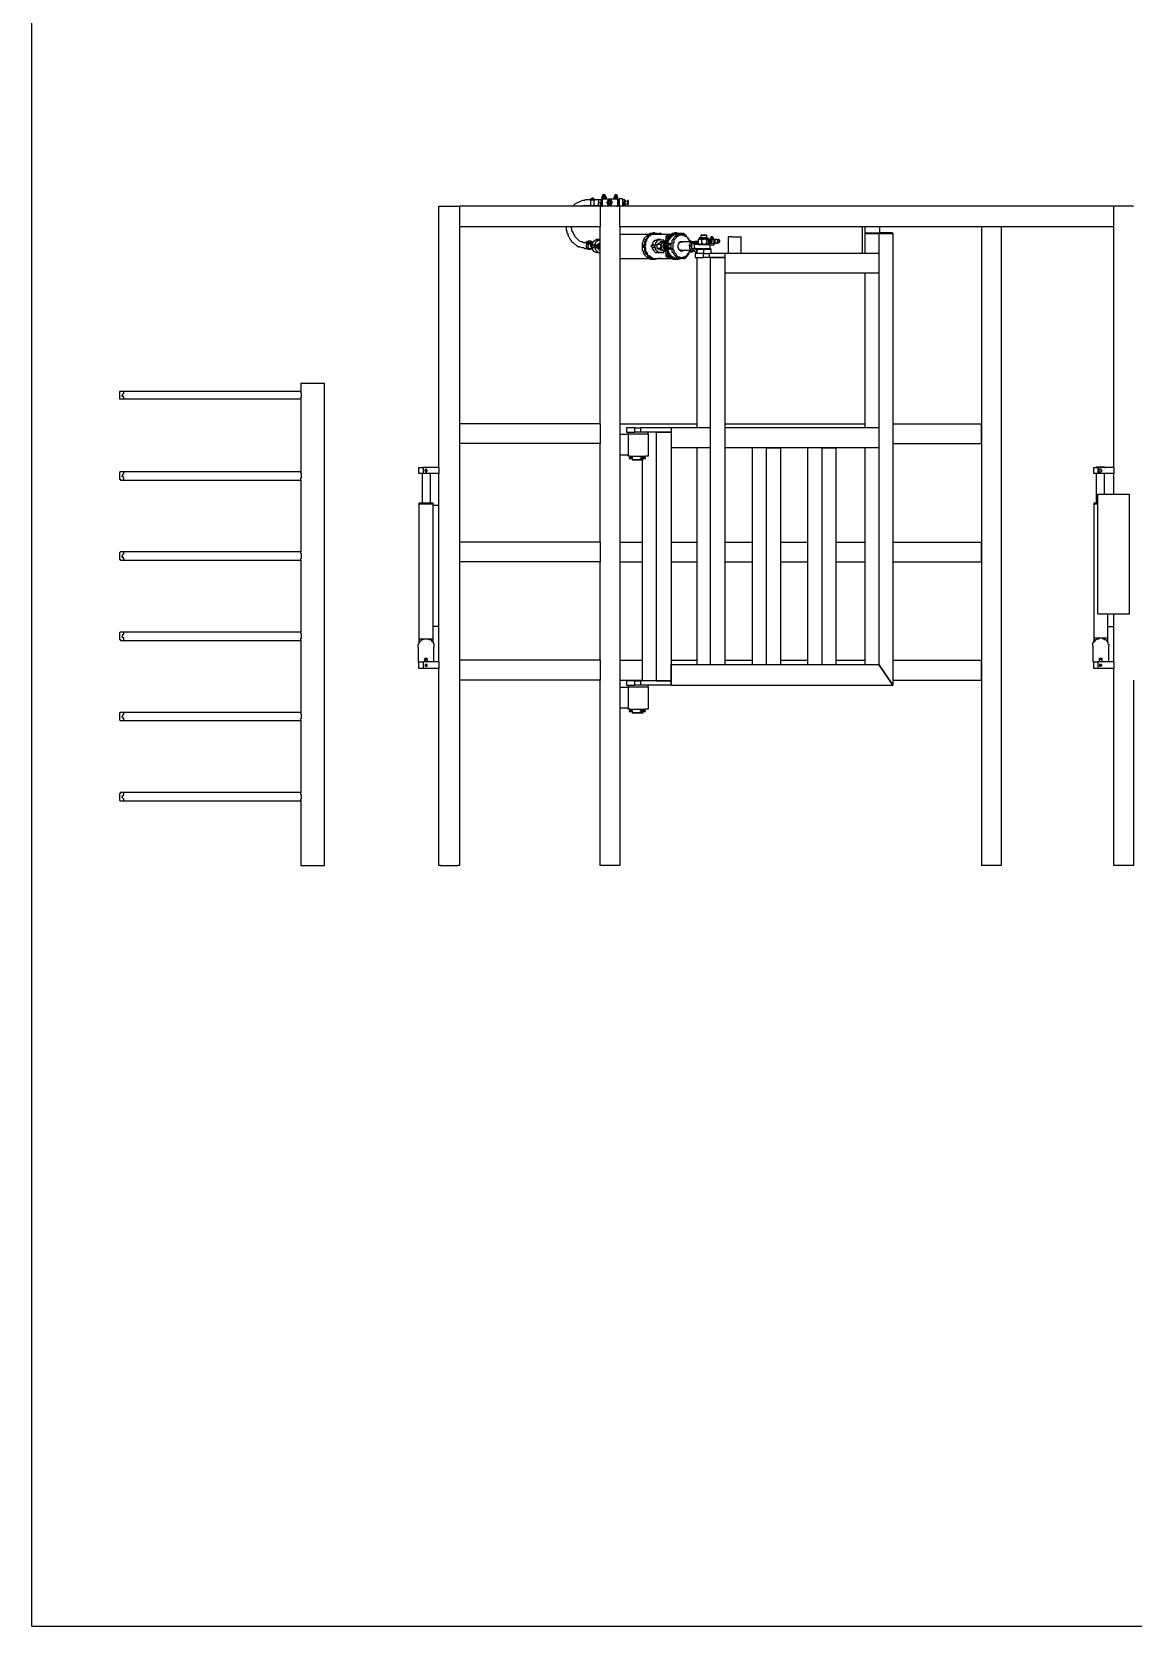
# Model space of a CAD drawing. Extents: x 41 to 1544, y 35 to 1189.
# Drawn here: x 40.6 to 360.1, y 35 to 497.7 of the extents above; entities that cross this region are included whole.
import ezdxf

# ---------------------------------------------------------------- set-up
doc = ezdxf.new("R2010")
doc.units = 0
doc.layers.add('2345-64C-02_Sort_layout', color=7, linetype='CONTINUOUS')

msp = doc.modelspace()

# ---------------------------------------------------------------- linework, layer by layer
at = {"layer": '2345-64C-02_Sort_layout', "color": 7}
for points in [[(40.56, 35.04), (40.56, 1188.72)], [(202.8, 449.04), (201.12, 449.04), (200.88, 448.8), (200.4, 448.8), (199.68, 448.56), (198.24, 447.84), (197.52, 447.12)], [(203.04, 449.28), (202.8, 449.28)], [(202.8, 449.28), (203.04, 449.28)], [(202.8, 449.04), (202.8, 449.28)], [(202.8, 447.36), (202.8, 449.04), (203.76, 449.04)], [(202.8, 449.04), (203.04, 449.04)], [(203.52, 449.28), (203.52, 449.52), (203.04, 449.52), (203.04, 449.04), (203.52, 449.04), (203.52, 449.28), (203.28, 449.52), (203.28, 449.04), (203.28, 449.28), (203.52, 449.28)], [(203.76, 449.28), (203.52, 449.28)], [(203.52, 449.28), (203.76, 449.28)], [(203.76, 449.04), (203.76, 449.28)], [(204.96, 449.04), (204.72, 449.04), (204.24, 449.04), (203.76, 449.04)], [(203.76, 447.36), (203.76, 449.04)], [(203.76, 449.04), (204, 449.04)], [(205.68, 449.04), (204.96, 449.04)], [(204.96, 449.04), (204.96, 448.08)], [(205.92, 449.04), (205.68, 449.04)], [(205.68, 449.04), (205.68, 448.08)], [(206.16, 450), (205.92, 450), (205.92, 449.76), (206.16, 449.76)], [(205.92, 449.52), (205.92, 449.76), (206.16, 449.76)], [(206.16, 449.76), (205.92, 449.76)], [(205.92, 449.52), (205.92, 449.28)], [(205.92, 449.52), (205.92, 449.28), (206.16, 449.28)], [(206.16, 449.28), (205.92, 449.28), (205.92, 449.04)], [(206.16, 449.28), (205.92, 449.28)], [(205.92, 449.28), (205.92, 449.04)], [(205.92, 449.04), (206.16, 449.04)], [(205.92, 447.36), (205.92, 449.04)], [(205.92, 449.04), (205.92, 448.08)], [(206.16, 450.48), (206.16, 450)], [(206.16, 450.48), (206.4, 450.48)], [(206.16, 450.48), (206.4, 450.48), (206.16, 450.48)], [(206.88, 450), (206.16, 450)], [(206.16, 449.52), (206.16, 449.76)], [(206.4, 449.76), (206.16, 449.76)], [(206.4, 449.76), (206.16, 449.76)], [(206.16, 449.28), (206.16, 449.52)], [(206.4, 449.28), (206.16, 449.52)], [(206.16, 449.28), (210.24, 449.28)], [(206.16, 449.28), (206.16, 449.04)], [(206.16, 449.28), (210.24, 449.28)], [(206.16, 447.36), (206.16, 449.04)], [(206.4, 450.48), (206.64, 450.48)], [(206.88, 450.48), (206.4, 450.48)], [(206.88, 449.76), (206.64, 449.76), (206.4, 449.76), (206.88, 449.76)], [(206.88, 449.52), (206.64, 449.28), (206.4, 449.28)], [(206.88, 450.48), (206.64, 450.48)], [(206.88, 450), (206.88, 450.48)], [(207.12, 449.76), (207.12, 450), (206.88, 450)], [(206.88, 449.52), (206.88, 449.76)], [(207.12, 449.76), (206.88, 449.76)], [(207.12, 449.76), (206.88, 449.76)], [(206.88, 449.28), (206.88, 449.52)], [(207.12, 449.52), (207.12, 449.28), (206.88, 449.28)], [(207.12, 449.76), (207.36, 449.76)], [(207.12, 449.52), (207.12, 449.76)], [(207.12, 449.28), (207.12, 449.52)], [(207.36, 448.08), (207.84, 449.04)], [(209.04, 448.32), (208.8, 448.56), (208.8, 448.8), (208.56, 448.8), (208.32, 449.04), (208.08, 449.04), (208.08, 448.8), (207.84, 448.8)], [(209.76, 450), (209.52, 450), (209.52, 449.76)], [(209.52, 449.76), (209.76, 449.76)], [(209.52, 449.76), (209.76, 449.76)], [(209.52, 449.52), (209.52, 449.76)], [(210.24, 449.76), (210, 449.76), (209.52, 449.76)], [(209.52, 449.52), (209.52, 449.28)], [(209.52, 449.28), (209.76, 449.52)], [(209.52, 449.52), (209.52, 449.28)], [(209.76, 450.48), (210, 450.48)], [(209.76, 450.48), (209.76, 450)], [(209.76, 450.48), (210, 450.48), (209.76, 450.48)], [(210.24, 450), (209.76, 450)], [(209.76, 449.52), (209.76, 449.76)], [(210, 449.76), (209.76, 449.76)], [(210, 449.28), (209.76, 449.28), (209.76, 449.52)], [(210, 450.48), (210.24, 450.48)], [(210.24, 450.48), (210, 450.48)], [(210, 449.76), (210.48, 449.76)], [(210.24, 449.52), (210.24, 449.28), (210, 449.28)], [(210.24, 450.48), (210.48, 450.48)], [(210.24, 450), (210.24, 450.48)], [(210.48, 449.76), (210.48, 450), (210.24, 450)], [(210.24, 449.52), (210.24, 449.76)], [(210.48, 449.76), (210.24, 449.76)], [(210.48, 449.28), (210.24, 449.52)], [(210.48, 449.04), (210.48, 449.28), (210.24, 449.28)], [(210.48, 449.04), (210.48, 449.28), (210.24, 449.28)], [(210.48, 449.28), (210.24, 449.28)], [(210.48, 449.76), (210.72, 449.76)], [(210.48, 449.52), (210.48, 449.76)], [(210.48, 449.28), (210.48, 449.52)], [(210.48, 449.52), (210.48, 449.28)], [(210.48, 449.28), (210.48, 449.04)], [(210.72, 449.04), (210.48, 449.04)], [(210.48, 449.04), (210.48, 447.36)], [(210.48, 449.04), (210.48, 447.36)], [(210.96, 449.04), (210.72, 449.04)], [(210.72, 447.36), (210.72, 449.04)], [(211.92, 449.28), (210.96, 449.28)], [(210.96, 449.28), (210.96, 447.12)], [(211.92, 449.28), (211.92, 447.12)], [(212.4, 449.04), (211.92, 449.04)], [(212.64, 449.04), (212.4, 449.04)], [(212.4, 449.04), (212.4, 448.08)], [(212.64, 449.04), (212.64, 447.36)], [(158.64, 371.28), (158.64, 447.12), (159.12, 447.12)], [(159.12, 447.12), (164.16, 447.12)], [(164.16, 447.12), (164.64, 447.12)], [(205.44, 447.12), (164.64, 447.12)], [(205.44, 447.12), (205.44, 441.12), (164.64, 441.12)], [(164.64, 447.12), (164.64, 441.12)], [(199.92, 447.12), (200.16, 447.12), (200.64, 447.36), (202.8, 447.36)], [(202.8, 447.36), (203.76, 447.36)], [(203.76, 447.36), (204.24, 447.36), (204.48, 447.36), (204.96, 447.36)], [(205.68, 448.08), (204.96, 448.08)], [(204.96, 447.36), (204.96, 448.08)], [(205.68, 447.36), (204.96, 447.36)], [(205.44, 447.12), (205.68, 447.12)], [(205.68, 447.36), (205.68, 448.08)], [(205.68, 447.36), (205.92, 447.36), (206.16, 447.36)], [(210.96, 447.12), (205.68, 447.12)], [(205.92, 448.08), (205.92, 447.36)], [(205.92, 447.36), (205.92, 447.12), (206.16, 447.12)], [(205.92, 447.36), (205.92, 447.12)], [(206.16, 447.36), (206.16, 447.12)], [(210.24, 447.12), (206.16, 447.12)], [(207.36, 448.08), (207.6, 447.84), (207.6, 447.6), (207.84, 447.36), (208.56, 447.36)], [(208.32, 447.6), (208.08, 447.6), (207.84, 447.84), (207.84, 448.08), (207.6, 448.08), (207.6, 448.32), (207.84, 448.32), (207.84, 448.56), (208.08, 448.8), (208.56, 448.8), (208.56, 448.56), (208.8, 448.32), (208.8, 447.84), (208.56, 447.84), (208.56, 447.6), (208.32, 447.6)], [(208.32, 447.84), (208.56, 447.84), (208.56, 448.32), (208.32, 448.56), (208.08, 448.56), (208.08, 448.32), (207.84, 448.32), (207.84, 448.08), (208.08, 448.08), (208.08, 447.84), (208.32, 447.84)], [(208.56, 447.36), (209.04, 448.32)], [(210.24, 447.12), (210.48, 447.12), (210.48, 447.36)], [(210.24, 447.12), (210.48, 447.12), (210.48, 447.36)], [(210.48, 447.36), (210.72, 447.36), (210.96, 447.36)], [(210.48, 447.36), (210.48, 447.12)], [(210.96, 447.12), (211.2, 447.12)], [(354.48, 447.12), (211.2, 447.12)], [(354.48, 441.12), (211.2, 441.12), (211.2, 447.12)], [(212.4, 448.08), (211.92, 448.08)], [(212.4, 447.36), (211.92, 447.36)], [(212.4, 447.36), (212.4, 448.08)], [(212.4, 447.36), (212.64, 447.36)], [(213.36, 448.56), (212.64, 448.56)], [(212.64, 447.84), (213.36, 447.84)], [(213.6, 448.8), (213.36, 448.8)], [(213.36, 448.8), (213.36, 447.6)], [(213.36, 447.6), (213.6, 447.6)], [(213.6, 448.8), (213.6, 447.6)], [(354.48, 447.12), (354.72, 447.12)], [(354.48, 441.12), (354.48, 447.12)], [(360, 447.12), (354.72, 447.12)], [(360, 447.12), (360.24, 447.12)], [(164.64, 441.12), (164.64, 384)], [(195.6, 441.12), (195.6, 440.16), (195.84, 439.92), (195.84, 439.44), (196.08, 439.2), (196.08, 438.72), (196.32, 438.48), (196.8, 437.52), (197.04, 437.28), (197.04, 437.04), (197.28, 436.8), (197.76, 436.56), (198.72, 435.6), (199.2, 435.36), (199.68, 435.36), (200.16, 435.12), (200.64, 435.12), (200.88, 434.88), (201.12, 434.88), (201.6, 434.88), (201.6, 434.88)], [(201.36, 436.56), (200.64, 436.56), (200.16, 436.8), (199.92, 436.8), (199.44, 437.04), (198.24, 438.24), (197.52, 439.68), (197.28, 439.92), (197.28, 440.64), (197.04, 440.88), (197.04, 441.12)], [(205.44, 384), (205.44, 441.12)], [(211.2, 441.12), (211.2, 380.88)], [(281.52, 441.12), (281.52, 433.44)], [(282.24, 441.12), (282.24, 433.44)], [(286.56, 441.12), (286.56, 439.44)], [(316.08, 441.12), (316.08, 255.84)], [(321.84, 441.12), (321.84, 255.84)], [(354.48, 371.28), (354.48, 441.12)], [(201.36, 436.56), (201.36, 436.8)], [(201.36, 436.8), (201.6, 436.8)], [(201.36, 436.56), (201.36, 436.32)], [(201.6, 436.32), (201.6, 436.08), (201.36, 435.84), (201.36, 435.12), (201.6, 434.88), (201.84, 434.88), (201.84, 434.64), (202.08, 434.64)], [(201.36, 436.32), (201.6, 436.32)], [(201.6, 436.8), (201.84, 436.8)], [(201.6, 436.8), (201.84, 436.56), (201.6, 436.32), (201.84, 436.32)], [(201.6, 436.32), (201.6, 436.8)], [(201.6, 436.8), (201.84, 436.8), (202.08, 436.56)], [(201.6, 436.32), (201.6, 436.8)], [(201.6, 436.8), (201.84, 436.8)], [(202.32, 436.32), (201.6, 436.32)], [(201.6, 436.32), (201.84, 436.32)], [(201.6, 436.32), (201.84, 436.32)], [(201.6, 436.32), (201.84, 436.32)], [(201.6, 436.32), (201.84, 436.32)], [(202.8, 437.04), (201.84, 437.04)], [(201.84, 436.8), (201.84, 437.04), (201.84, 436.8)], [(201.84, 436.8), (202.08, 436.8), (202.08, 436.56)], [(201.84, 436.56), (202.08, 436.56)], [(202.08, 436.56), (201.84, 436.32)], [(202.08, 436.56), (202.08, 436.32), (201.84, 436.32)], [(202.08, 436.56), (201.84, 436.32)], [(201.84, 436.32), (202.08, 436.32)], [(203.04, 436.08), (203.04, 436.32), (202.32, 436.32), (202.08, 436.08), (202.08, 435.84), (201.84, 435.84), (201.84, 435.36), (202.08, 435.12), (202.08, 434.88), (202.32, 434.88), (202.32, 434.64), (202.56, 434.64), (202.8, 434.88)], [(202.32, 436.32), (201.84, 435.84), (201.84, 435.12), (202.08, 434.88), (202.32, 434.88), (202.32, 434.64), (202.8, 434.64), (202.8, 434.88), (203.04, 434.88)], [(202.32, 436.56), (202.08, 436.56)], [(202.08, 436.56), (202.32, 436.56), (202.56, 436.56)], [(202.32, 436.32), (202.32, 436.56)], [(203.04, 436.56), (202.32, 436.56)], [(202.32, 436.32), (202.56, 436.32)], [(202.56, 436.32), (202.32, 436.32)], [(202.56, 436.56), (202.8, 436.56)], [(203.28, 436.32), (203.04, 436.32), (202.56, 436.32)], [(203.04, 436.8), (202.8, 437.04)], [(202.8, 437.04), (202.8, 436.8), (203.04, 436.8), (203.04, 436.56)], [(203.04, 435.12), (202.8, 435.36), (202.8, 436.08), (203.04, 436.08), (203.04, 436.32), (203.28, 436.32)], [(203.04, 436.08), (202.8, 435.6)], [(203.04, 435.6), (202.8, 435.6)], [(202.8, 435.6), (203.04, 435.12)], [(204.72, 437.52), (204.48, 437.52), (204.24, 437.28), (204, 437.28), (203.76, 437.04), (203.52, 437.04), (203.52, 436.8), (203.28, 436.56), (203.28, 436.08), (203.04, 435.84)], [(203.04, 436.8), (203.28, 436.8), (203.28, 436.56), (203.04, 436.56)], [(203.04, 436.32), (203.04, 436.56)], [(203.04, 436.32), (203.04, 436.56)], [(203.04, 436.08), (203.28, 436.32)], [(203.04, 436.08), (203.28, 436.08)], [(203.04, 435.84), (203.04, 436.08)], [(203.28, 436.08), (203.04, 436.08), (203.28, 436.08)], [(203.04, 435.84), (203.04, 435.12)], [(203.04, 435.84), (204, 435.84), (203.76, 435.84), (203.76, 435.36), (204, 435.36), (204, 435.12)], [(203.04, 434.88), (203.04, 435.36)], [(203.04, 435.12), (204, 435.12)], [(204.72, 433.68), (204.24, 433.68), (204, 433.92), (203.76, 433.92), (203.52, 434.16), (203.52, 434.4), (203.28, 434.4), (203.28, 434.88), (203.04, 435.12)], [(204, 435.6), (203.76, 435.6), (204, 435.84)], [(204.24, 435.12), (204, 435.12), (203.76, 435.36), (203.76, 435.6)], [(204, 435.36), (203.76, 435.36)], [(204, 435.84), (204, 436.32), (204.24, 436.56), (204.24, 436.8), (204.48, 437.04), (204.72, 437.04), (204.72, 437.28), (205.2, 437.28), (205.44, 437.52)], [(204.24, 435.84), (204, 435.6)], [(204.24, 435.84), (204, 435.84)], [(204, 435.6), (204, 435.36)], [(204, 435.36), (204.24, 435.12)], [(204, 435.12), (204, 434.64), (204.96, 433.68), (205.44, 433.68)], [(204.48, 435.6), (204.24, 435.84)], [(204.24, 435.12), (204.48, 435.36)], [(204.48, 435.36), (204.48, 435.6)], [(205.44, 437.52), (204.72, 437.52)], [(204.72, 436.08), (205.44, 436.56)], [(204.72, 434.88), (204.72, 436.08)], [(204.96, 436.08), (204.72, 436.08)], [(205.44, 436.32), (204.96, 436.08)], [(204.96, 436.08), (204.96, 434.88)], [(219.6, 438.96), (211.2, 438.96)], [(220.8, 439.44), (220.32, 439.2), (219.84, 439.2), (219.6, 438.96), (219.36, 438.96), (218.16, 437.76), (218.16, 437.52), (217.92, 437.28), (217.92, 436.8), (217.68, 436.56), (217.68, 434.4), (217.92, 434.16), (217.92, 433.92), (218.16, 433.44), (218.16, 433.2), (218.88, 432.48), (219.12, 432.24), (219.36, 432.24), (219.6, 432), (219.84, 432), (220.08, 431.76), (220.8, 431.76)], [(222.48, 438.96), (222.24, 438.96), (222, 439.2), (220.56, 439.2), (220.32, 438.96), (220.08, 438.96), (219.6, 438.48), (219.36, 438.48), (219.12, 438.24), (219.12, 437.76), (218.64, 437.28), (218.64, 437.04), (218.4, 436.56), (218.4, 434.64), (218.64, 434.16), (218.64, 433.92), (218.88, 433.68), (218.88, 433.44), (219.12, 432.96), (219.6, 432.48), (219.84, 432.48), (220.32, 432), (220.8, 432), (221.04, 431.76), (221.28, 431.76), (220.8, 431.76), (220.56, 432), (220.32, 432), (219.84, 432.24), (219.6, 432.24), (219.36, 432.48), (219.36, 432.72), (218.64, 433.44), (218.64, 433.92), (218.4, 434.16), (218.4, 434.88), (218.16, 435.12), (218.16, 435.84), (218.4, 436.32), (218.4, 436.8), (218.64, 437.28), (218.64, 437.52), (219.36, 438.24), (219.36, 438.48), (219.6, 438.72), (219.84, 438.96), (220.32, 438.96), (220.56, 439.2), (221.04, 439.2), (221.28, 439.44), (221.52, 439.2), (222.24, 439.2), (222.48, 438.96)], [(221.52, 438.96), (220.32, 438.96), (219.84, 438.48), (219.6, 438.48), (219.36, 438.24), (219.36, 438), (219.12, 437.76), (218.88, 437.28), (218.88, 437.04), (218.64, 436.8), (218.64, 435.84), (218.4, 435.36), (218.64, 435.12), (218.64, 434.16), (218.88, 433.92), (219.12, 433.44), (219.12, 433.2), (219.6, 432.72), (219.84, 432.72), (220.32, 432.24), (220.56, 432.24), (220.8, 432), (221.28, 432)], [(221.52, 435.12), (220.56, 435.12), (220.56, 435.36), (220.32, 435.36), (220.32, 435.84), (220.56, 435.84)], [(220.32, 435.6), (220.56, 435.84), (220.8, 435.84)], [(220.32, 435.6), (220.56, 435.6)], [(220.32, 435.36), (220.32, 435.6)], [(220.32, 435.36), (220.56, 435.36)], [(220.56, 435.12), (220.32, 435.36)], [(220.56, 435.84), (220.56, 436.08), (220.8, 436.32), (220.8, 436.8), (221.04, 437.04), (221.28, 437.04), (221.28, 437.28), (221.76, 437.28), (222, 437.52)], [(221.52, 435.84), (220.56, 435.84)], [(220.56, 435.12), (220.56, 434.88), (220.8, 434.64), (220.8, 434.4), (221.52, 433.68), (222, 433.68)], [(220.56, 435.12), (220.8, 435.12)], [(221.28, 439.44), (220.8, 439.44)], [(225.84, 438.96), (221.04, 438.96)], [(223.44, 433.68), (222.48, 433.68), (222.24, 433.92), (222, 433.92), (222, 434.16), (221.76, 434.4), (221.52, 434.4), (221.52, 435.12), (221.28, 435.36), (221.28, 435.84), (221.52, 435.84)], [(223.44, 437.28), (223.2, 437.28), (222.96, 437.52), (222.72, 437.52), (222.72, 437.28), (222.24, 437.28), (221.52, 436.56), (221.52, 435.84)], [(222.96, 437.52), (222, 437.52)], [(222.96, 436.08), (222, 436.08), (222.96, 436.8)], [(222, 434.88), (222, 436.08)], [(223.2, 439.2), (222.48, 439.2)], [(223.68, 436.8), (222.96, 436.08)], [(223.68, 436.8), (222.96, 436.8)], [(223.92, 436.8), (223.68, 436.56), (223.44, 436.56), (223.44, 436.32), (223.2, 436.32), (223.2, 435.84), (222.96, 435.6), (223.2, 435.36), (223.2, 434.88), (223.68, 434.4), (223.92, 434.4)], [(222.96, 436.08), (222.96, 434.88)], [(223.2, 439.2), (223.2, 438.96)], [(223.2, 438.96), (223.2, 439.2)], [(223.68, 437.28), (223.2, 437.28)], [(223.92, 437.04), (223.92, 437.28), (223.44, 437.28)], [(223.68, 436.56), (223.68, 436.8)], [(225.36, 436.08), (225.36, 436.32), (225.12, 436.56), (224.88, 436.56), (224.64, 436.8), (224.4, 436.56), (224.16, 436.56), (223.92, 436.32), (223.92, 436.08), (223.68, 435.84), (223.68, 435.12), (224.4, 434.4), (224.64, 434.4)], [(224.16, 436.8), (223.92, 436.8), (223.92, 437.04)], [(224.64, 436.8), (223.92, 436.8)], [(224.16, 436.32), (223.92, 435.6)], [(224.16, 434.64), (223.92, 435.6)], [(224.16, 435.6), (223.92, 435.6)], [(224.64, 438), (224.64, 437.76), (224.4, 437.52), (224.4, 437.28), (224.16, 436.8)], [(224.88, 436.32), (224.64, 436.32), (224.4, 436.08), (224.4, 435.84), (224.16, 435.84), (224.16, 435.36), (224.4, 435.12), (224.4, 434.88), (224.64, 434.88), (224.88, 434.64)], [(224.4, 436.32), (224.16, 436.32)], [(224.4, 436.32), (224.16, 435.6)], [(224.4, 434.64), (224.16, 435.6)], [(225.6, 436.08), (225.36, 436.08), (225.36, 436.32), (224.88, 436.32), (224.4, 435.84), (224.4, 435.12), (224.64, 435.12), (224.64, 434.88), (224.88, 434.88), (225.12, 434.64)], [(225.36, 436.32), (224.4, 436.32)], [(224.88, 438.24), (224.64, 438.24), (224.64, 438.48), (224.88, 438.72), (225.12, 438.72)], [(224.64, 438.24), (224.88, 438.24)], [(225.36, 438), (224.88, 437.76), (224.64, 438), (224.64, 438.24), (224.88, 438.24)], [(224.64, 438), (224.64, 438.24)], [(225.12, 435.12), (224.88, 435.12), (224.88, 435.36), (224.64, 435.6), (224.88, 435.6), (224.88, 435.84), (225.12, 435.84)], [(224.88, 436.8), (224.88, 437.28), (225.36, 437.76), (225.36, 438), (226.32, 438.96), (226.56, 438.96), (226.8, 439.2), (227.52, 439.2), (227.76, 439.44)], [(227.76, 439.2), (226.8, 439.2), (226.56, 438.96), (226.32, 438.96), (225.6, 438.24), (225.6, 438), (225.12, 437.52), (225.12, 437.04), (224.88, 436.8), (224.88, 436.56)], [(224.88, 438.24), (225.12, 438.24), (225.12, 438.48), (225.36, 438.48)], [(224.88, 438.24), (225.12, 438.24)], [(225.12, 436.32), (224.88, 436.32)], [(225.12, 436.56), (225.12, 437.04), (225.36, 437.28), (225.6, 437.76), (225.6, 438), (226.08, 438.48), (226.32, 438.48), (226.56, 438.72), (226.8, 438.72), (227.04, 438.96), (227.76, 438.96)], [(225.12, 438.72), (225.12, 438.96), (225.36, 438.96), (225.36, 438.72), (225.36, 438.48)], [(227.76, 438.96), (227.04, 438.96), (226.56, 438.72), (226.32, 438.72), (226.08, 438.48), (226.08, 438.24), (225.36, 437.52), (225.36, 437.28), (225.12, 437.04), (225.12, 436.56)], [(227.76, 438.96), (227.04, 438.96), (226.56, 438.72), (226.32, 438.72), (226.08, 438.48), (226.08, 438.24), (225.36, 437.52), (225.36, 437.28), (225.12, 437.04), (225.12, 436.56)], [(225.36, 438.48), (225.12, 438.24)], [(225.36, 438), (225.12, 438.24)], [(225.6, 435.12), (225.84, 435.12), (226.08, 435.36), (226.08, 435.84), (225.84, 435.84), (225.84, 436.08), (225.36, 436.08), (225.36, 435.84), (225.12, 435.6), (225.12, 435.36), (225.36, 435.36), (225.36, 435.12), (225.6, 435.12)], [(225.36, 436.08), (225.12, 435.84), (225.12, 435.12), (225.36, 435.12)], [(225.12, 435.84), (225.36, 435.84)], [(225.12, 435.12), (225.36, 435.12)], [(225.12, 434.64), (225.12, 434.88), (225.36, 434.88), (225.6, 435.12)], [(227.04, 439.44), (226.8, 439.2), (226.32, 439.2), (226.08, 438.96), (225.84, 438.96), (225.6, 438.72), (225.36, 438.72)], [(225.36, 438.96), (225.6, 438.96)], [(225.36, 438.96), (225.36, 438.72)], [(225.6, 438.72), (225.36, 438.96)], [(225.6, 438.72), (225.36, 438.72), (225.36, 438.48)], [(225.36, 438.72), (225.6, 438.72)], [(225.36, 438), (225.6, 438.48)], [(226.08, 435.6), (226.08, 436.08), (225.84, 436.32), (225.36, 436.32)], [(225.6, 436.32), (225.36, 436.32)], [(225.36, 436.32), (225.6, 436.32)], [(225.6, 436.08), (225.36, 436.08)], [(225.36, 436.08), (225.6, 436.08), (225.84, 436.08)], [(225.36, 434.88), (225.6, 434.64), (225.84, 434.64), (226.08, 434.88), (226.08, 435.6)], [(225.36, 435.12), (225.6, 435.12)], [(225.36, 434.88), (225.6, 434.88), (225.84, 435.12)], [(225.6, 438.48), (225.6, 438.72)], [(225.6, 438.48), (225.6, 438.72)], [(226.08, 435.6), (226.08, 436.32), (226.32, 436.56), (226.32, 437.28), (226.8, 437.76), (226.8, 438), (227.28, 438.48), (227.52, 438.48), (228, 438.96), (229.68, 438.96), (229.92, 438.72), (230.16, 438.72), (231.12, 437.76), (231.12, 437.52), (231.36, 437.28), (231.6, 437.04), (231.6, 436.8)], [(231.6, 434.4), (231.6, 434.16), (231.36, 433.68), (231.12, 433.44), (231.12, 433.2), (230.4, 432.48), (230.16, 432.48), (229.92, 432.24), (229.68, 432.24), (229.44, 432), (228.48, 432), (228.24, 432.24), (227.76, 432.24), (226.8, 433.2), (226.8, 433.44), (226.32, 433.92), (226.32, 434.64), (226.08, 434.88), (226.08, 435.12), (226.08, 435.6)], [(229.2, 438.72), (228.48, 438.72), (228.24, 438.48), (228, 438.48), (227.76, 438.24), (227.52, 438.24), (227.52, 438), (226.8, 437.28), (226.8, 436.56), (226.56, 436.32), (226.56, 434.64), (226.8, 434.4), (226.8, 433.92), (227.52, 433.2), (227.52, 432.96), (228, 432.48), (228.24, 432.48), (228.48, 432.48), (228.96, 432.24), (229.44, 432.24), (229.68, 432.48), (230.16, 432.48), (230.88, 433.2), (230.88, 433.44), (231.36, 433.92), (231.36, 434.16), (231.6, 434.4)], [(227.76, 439.44), (227.04, 439.44)], [(227.76, 438.96), (227.52, 438.96)], [(227.76, 439.44), (228, 439.2), (228.48, 439.2), (228.72, 438.96), (228.96, 438.96)], [(228.72, 438.96), (228.48, 439.2), (228.24, 439.2), (228, 439.2), (227.76, 439.2)], [(228.96, 438.96), (227.76, 438.96)], [(228, 438.96), (227.76, 438.96)], [(229.2, 436.8), (228.72, 436.8), (228.48, 436.56), (228.24, 436.56), (228.24, 436.08), (228, 435.84), (228, 435.12), (228.24, 434.88), (228.24, 434.64), (228.48, 434.4), (228.72, 434.4), (228.72, 434.16), (229.44, 434.16), (229.68, 434.4)], [(228.48, 436.56), (228.72, 436.8)], [(229.68, 439.2), (228.72, 439.2)], [(231.84, 436.8), (228.72, 436.8)], [(228.72, 436.8), (228.96, 436.8)], [(228.96, 436.8), (229.2, 436.8), (229.44, 436.8)], [(231.6, 436.8), (231.36, 437.04), (231.36, 437.28), (230.88, 437.76), (230.88, 438), (230.64, 438.24), (230.4, 438.24), (230.16, 438.48), (229.92, 438.48), (229.68, 438.72), (229.2, 438.72)], [(229.68, 436.8), (229.44, 436.8), (229.2, 436.8)], [(229.68, 439.2), (229.44, 438.96)], [(229.68, 439.2), (229.92, 439.2)], [(229.68, 438.96), (229.68, 439.2)], [(229.92, 438.96), (229.68, 439.2)], [(229.68, 439.2), (229.92, 438.96)], [(229.92, 438.96), (229.68, 439.2)], [(229.92, 438.72), (230.16, 438.96)], [(230.16, 438.96), (229.92, 438.96)], [(230.4, 438.72), (230.16, 438.72), (230.16, 438.96), (229.92, 438.96)], [(230.4, 438.72), (230.16, 438.72), (230.16, 438.96)], [(230.4, 438.48), (230.4, 438.72)], [(230.4, 438.48), (230.4, 438.72)], [(230.4, 438.48), (230.64, 438.48)], [(231.36, 435.6), (231.36, 435.84), (231.36, 436.08), (231.6, 436.08), (231.6, 436.56), (231.84, 436.8), (232.32, 436.8)], [(231.36, 435.6), (231.36, 435.36), (231.36, 434.88), (231.6, 434.88)], [(231.36, 435.6), (231.6, 435.6), (231.84, 435.36), (232.08, 435.12)], [(231.6, 437.04), (232.08, 437.04), (232.08, 436.8)], [(231.6, 435.6), (231.84, 435.84), (232.08, 436.08)], [(231.84, 436.8), (232.08, 436.8)], [(232.08, 437.04), (232.56, 436.8)], [(232.08, 436.32), (232.32, 436.56), (232.32, 436.8)], [(232.56, 436.56), (232.32, 436.56), (232.08, 436.32)], [(232.08, 436.32), (232.8, 436.32)], [(232.08, 434.88), (232.08, 435.12), (232.08, 435.36), (232.08, 435.6), (232.08, 435.84), (232.08, 436.08), (232.08, 436.32)], [(232.08, 435.36), (232.08, 435.6)], [(232.32, 436.56), (232.56, 436.56), (232.56, 436.8)], [(232.8, 436.8), (232.56, 436.8), (232.32, 436.8)], [(233.04, 437.04), (232.8, 436.8), (232.56, 436.8), (232.56, 436.56)], [(233.52, 436.56), (233.04, 436.56), (232.8, 436.32)], [(232.8, 436.08), (232.8, 436.32)], [(232.8, 434.88), (232.8, 436.08)], [(234.96, 436.08), (232.8, 436.08)], [(233.04, 437.04), (233.76, 437.04), (233.76, 436.8), (233.52, 436.8), (233.52, 436.56)], [(233.04, 436.08), (233.04, 436.32), (233.28, 436.56), (233.52, 436.56)], [(233.52, 436.56), (233.52, 436.8), (234, 436.8)], [(233.76, 436.32), (233.52, 436.32), (233.52, 436.08)], [(234, 436.32), (233.52, 436.32), (233.52, 436.08)], [(233.76, 437.04), (234, 437.04)], [(234, 436.32), (233.76, 436.32)], [(234.72, 438), (234.24, 438), (234.24, 437.76), (234, 437.52)], [(234, 436.32), (234, 437.52), (234.24, 437.52), (234.48, 437.76)], [(234, 437.52), (234.24, 437.52)], [(234, 437.52), (234.24, 437.52)], [(234, 436.32), (234.24, 436.08), (234.48, 436.08)], [(234, 436.32), (234, 436.08)], [(234, 436.08), (234.24, 436.08)], [(235.68, 437.76), (234.48, 437.76), (234.24, 437.76)], [(234.48, 437.76), (234.72, 437.52), (234.96, 437.52)], [(234.48, 436.08), (234.72, 436.08), (234.96, 436.32)], [(234.72, 438.72), (234.72, 438)], [(234.72, 438.72), (234.96, 438.72)], [(234.96, 438.72), (234.72, 438.72)], [(234.72, 438.72), (234.96, 438.72)], [(236.4, 438), (234.72, 438)], [(236.4, 438.72), (234.96, 438.72), (236.16, 438.72)], [(235.68, 437.76), (235.44, 437.52), (235.2, 437.52), (234.96, 437.52)], [(234.96, 436.32), (234.96, 437.52)], [(235.68, 436.08), (235.44, 436.08), (235.2, 436.32), (234.96, 436.32)], [(234.96, 436.08), (235.44, 436.08), (237.36, 436.08)], [(235.68, 437.76), (236.64, 437.76)], [(236.4, 437.52), (236.16, 437.52), (235.92, 437.76), (235.68, 437.76)], [(236.4, 436.32), (236.16, 436.32), (235.92, 436.08), (235.68, 436.08)], [(236.4, 438.72), (236.16, 438.72)], [(236.4, 438), (236.4, 438.72)], [(236.88, 437.76), (236.64, 437.76), (236.64, 438), (236.4, 438)], [(236.64, 437.76), (236.64, 437.52), (236.4, 437.52)], [(236.4, 436.32), (236.4, 437.52)], [(236.64, 436.08), (236.4, 436.32)], [(236.88, 437.76), (236.64, 437.76)], [(236.88, 437.52), (236.64, 437.76)], [(236.88, 436.32), (236.88, 436.08), (236.64, 436.08)], [(236.88, 437.52), (236.88, 437.76)], [(236.88, 436.32), (236.88, 437.52)], [(238.56, 437.52), (238.08, 437.52), (236.88, 437.52)], [(236.88, 437.52), (237.12, 437.52)], [(237.12, 437.52), (236.88, 437.52)], [(236.88, 436.8), (237.12, 436.8), (237.12, 436.56), (237.36, 436.8), (237.36, 437.28), (236.88, 437.28), (236.88, 437.04)], [(237.12, 436.56), (236.88, 436.56)], [(236.88, 436.56), (237.12, 436.56)], [(236.88, 436.56), (237.12, 436.56)], [(238.56, 436.32), (236.88, 436.32)], [(236.88, 436.08), (237.12, 436.08)], [(237.12, 437.52), (237.36, 437.52)], [(237.12, 436.56), (237.36, 436.56)], [(237.36, 437.76), (237.36, 437.52)], [(237.36, 437.76), (238.32, 437.76)], [(237.36, 436.56), (237.6, 436.56), (237.6, 437.28), (237.36, 437.52)], [(237.36, 434.88), (237.36, 436.08)], [(238.56, 435.84), (237.36, 435.84)], [(237.6, 438.24), (237.6, 438)], [(237.84, 438.24), (237.6, 438.24)], [(237.6, 438), (237.6, 437.76)], [(238.32, 438), (237.6, 438)], [(237.6, 437.28), (237.84, 437.28), (237.6, 437.28)], [(237.84, 437.28), (237.6, 437.04)], [(237.6, 437.28), (237.84, 437.28)], [(237.84, 437.04), (237.84, 436.8), (237.6, 436.8), (237.84, 437.04)], [(237.6, 437.04), (237.84, 437.04), (238.08, 437.04)], [(237.6, 436.8), (237.84, 436.8)], [(237.6, 436.8), (237.84, 436.8)], [(238.08, 438.24), (237.84, 438.24)], [(237.84, 437.28), (238.08, 437.28)], [(237.84, 437.04), (238.08, 437.04)], [(237.84, 437.04), (238.08, 437.04)], [(238.32, 438), (238.08, 438.24)], [(238.32, 437.76), (238.32, 438)], [(238.32, 437.52), (238.32, 437.76)], [(238.32, 437.76), (238.32, 437.52)], [(238.32, 437.76), (238.32, 437.52)], [(238.32, 437.76), (238.56, 437.76)], [(238.32, 437.52), (238.56, 437.52)], [(238.56, 436.32), (238.56, 437.52)], [(238.56, 437.52), (238.8, 437.52)], [(238.56, 435.84), (238.56, 436.32)], [(238.56, 436.32), (238.8, 436.32)], [(238.8, 436.32), (238.8, 437.52)], [(239.52, 437.52), (238.8, 437.52)], [(239.52, 436.32), (238.8, 436.32)], [(239.52, 436.32), (239.52, 437.52)], [(239.52, 437.52), (239.76, 437.52)], [(239.52, 437.28), (240.24, 437.28)], [(239.52, 436.8), (240.24, 436.8)], [(239.52, 436.56), (239.76, 436.56)], [(240, 437.52), (239.76, 437.52)], [(240, 436.56), (239.76, 436.56)], [(240, 437.28), (240, 437.52)], [(240, 436.56), (240, 436.8)], [(240.24, 436.8), (240.24, 437.28)], [(242.64, 438.24), (242.64, 433.44)], [(243.6, 438.24), (242.64, 438.24)], [(243.6, 438.24), (246.24, 438.24), (246.24, 433.44)], [(246.24, 438.24), (246.24, 433.44)], [(246.24, 438.24), (246.48, 438.24)], [(286.32, 439.2), (282.24, 439.2)], [(282.24, 439.2), (282.24, 433.44)], [(282.48, 439.44), (282.48, 439.2)], [(282.48, 439.44), (286.08, 439.44)], [(282.48, 439.2), (286.08, 439.2)], [(286.08, 439.44), (286.56, 439.44)], [(286.32, 439.2), (286.32, 314.16)], [(290.4, 439.2), (290.4, 308.16), (286.32, 314.16)], [(286.32, 439.2), (290.4, 439.2)], [(290.16, 439.44), (286.56, 439.44)], [(290.16, 439.2), (286.56, 439.2)], [(290.16, 439.44), (290.4, 439.44)], [(290.4, 439.2), (290.4, 439.44)], [(202.08, 434.64), (202.56, 434.64)], [(202.32, 434.88), (202.8, 434.88), (203.04, 434.88), (203.28, 434.88)], [(202.32, 434.88), (202.56, 434.88)], [(203.04, 434.88), (203.28, 434.88)], [(203.28, 434.88), (203.04, 434.88)], [(203.28, 434.88), (203.04, 434.88)], [(203.04, 434.88), (203.28, 434.88)], [(205.44, 434.4), (204.72, 434.88)], [(204.96, 434.88), (204.72, 434.88)], [(204.72, 433.68), (205.44, 433.68)], [(204.96, 434.88), (205.44, 434.64)], [(211.2, 432), (219.6, 432)], [(220.8, 431.76), (221.28, 431.76)], [(221.04, 432), (225.84, 432)], [(221.28, 431.76), (221.52, 431.76), (222, 432), (222.24, 432), (222.48, 432)], [(222.48, 432), (222.24, 432), (221.76, 431.76), (221.28, 431.76)], [(221.28, 432), (221.52, 432)], [(223.68, 434.4), (222.96, 434.4), (222, 434.88)], [(222.96, 434.88), (222, 434.88)], [(222, 433.68), (222.96, 433.68)], [(223.2, 432), (222.48, 432)], [(222.96, 434.88), (223.68, 434.4), (223.92, 434.4)], [(223.2, 433.68), (223.68, 433.68)], [(223.2, 432), (223.44, 432)], [(223.2, 432), (223.44, 432)], [(223.44, 433.68), (223.92, 433.68), (223.92, 434.16)], [(223.92, 434.4), (224.64, 434.4)], [(223.92, 434.16), (224.16, 434.16), (224.16, 434.4)], [(224.4, 434.64), (224.16, 434.64)], [(224.16, 434.4), (224.16, 434.16), (224.4, 433.92), (224.4, 433.44), (224.64, 433.2)], [(225.36, 434.64), (224.4, 434.64)], [(224.64, 434.4), (224.88, 434.4), (225.12, 434.64), (225.36, 434.64), (225.36, 434.88)], [(224.88, 433.2), (224.64, 432.96), (224.88, 432.96), (224.88, 432.72), (225.12, 432.72), (225.36, 432.48)], [(224.64, 432.96), (224.88, 432.96)], [(225.36, 432.24), (225.12, 432.24), (224.88, 432.24), (224.88, 432.48), (224.64, 432.48), (224.64, 432.96)], [(224.64, 432.96), (224.64, 432.72)], [(224.64, 432.72), (224.88, 432.72)], [(224.88, 434.64), (225.12, 434.64)], [(224.88, 434.4), (224.88, 434.16), (225.12, 433.68), (225.12, 433.44), (226.32, 432.24), (226.56, 432.24), (226.8, 432), (227.04, 432), (227.28, 431.76), (228.24, 431.76), (228.48, 432), (228.72, 432)], [(228.96, 432), (228.48, 432), (228.24, 431.76), (227.04, 431.76), (226.8, 432), (226.56, 432), (226.32, 432.24), (226.08, 432.24), (225.36, 432.96), (225.36, 433.2), (225.12, 433.44), (224.88, 433.92), (224.88, 434.4)], [(225.36, 432.96), (224.88, 433.2)], [(224.88, 432.96), (225.12, 432.72)], [(227.76, 432), (227.28, 432), (227.04, 432.24), (226.56, 432.24), (225.36, 433.44), (225.36, 433.92), (225.12, 434.16), (225.12, 434.4)], [(225.12, 434.4), (225.12, 433.92), (225.6, 433.44), (225.6, 433.2), (226.56, 432.24), (227.04, 432.24), (227.28, 432), (228, 432)], [(225.12, 434.4), (225.12, 433.92), (225.6, 433.44), (225.6, 433.2), (226.32, 432.48), (226.56, 432.48), (226.8, 432.24), (227.04, 432.24), (227.28, 432), (227.76, 432)], [(225.36, 432.96), (225.12, 432.72)], [(225.12, 432.72), (225.36, 432.48)], [(225.36, 434.88), (225.6, 434.64)], [(225.36, 434.64), (225.36, 434.88)], [(225.6, 432.72), (225.36, 432.96)], [(225.36, 432.24), (225.36, 432.48)], [(225.36, 432.48), (225.6, 432.48)], [(225.36, 432.24), (225.6, 432.48), (225.36, 432.24)], [(225.36, 432.24), (225.6, 432.24)], [(225.36, 432.24), (225.84, 432.24), (226.08, 432), (226.32, 432), (226.56, 431.76), (227.04, 431.76)], [(225.6, 432.72), (225.6, 432.48)], [(225.6, 432.72), (225.6, 432.48)], [(227.04, 431.76), (227.76, 431.76)], [(227.52, 432), (227.76, 432)], [(227.76, 432), (228.96, 432)], [(228.96, 434.4), (228.72, 434.4), (228.48, 434.4)], [(228.72, 434.4), (231.84, 434.4)], [(229.68, 432), (228.72, 432)], [(229.44, 434.4), (229.2, 434.16), (228.96, 434.16)], [(229.68, 432), (229.44, 432)], [(229.68, 432), (229.92, 432.24)], [(229.68, 432), (229.92, 432)], [(229.68, 432), (229.92, 432)], [(229.68, 432), (229.92, 432)], [(229.68, 432), (229.92, 432)], [(229.92, 432.24), (230.16, 432.24)], [(229.92, 432), (229.92, 432.24), (230.16, 432.24)], [(230.4, 432.24), (230.16, 432.24), (230.16, 432), (229.92, 432)], [(230.4, 432.24), (230.16, 432.24)], [(230.4, 432.48), (230.64, 432.48)], [(230.4, 432.48), (230.4, 432.24)], [(230.4, 432.24), (230.4, 432.48)], [(231.6, 434.88), (231.6, 434.64), (231.84, 434.16)], [(231.6, 433.92), (232.08, 433.92)], [(231.84, 434.16), (232.32, 434.16)], [(233.04, 433.92), (232.8, 434.16), (232.56, 434.4), (232.32, 434.64), (232.08, 434.88), (232.8, 434.88)], [(232.08, 434.64), (232.32, 434.64), (232.32, 434.16)], [(232.08, 433.92), (232.08, 434.16)], [(232.08, 433.92), (232.56, 434.16)], [(232.56, 434.4), (232.32, 434.4)], [(232.8, 434.16), (232.56, 434.16), (232.32, 434.16)], [(233.28, 434.88), (232.8, 434.88)], [(233.52, 434.4), (233.04, 434.64), (232.8, 434.88)], [(232.8, 434.88), (233.04, 434.88), (233.04, 434.64), (233.28, 434.64), (233.28, 434.4), (233.52, 434.4), (233.76, 434.4)], [(233.04, 433.92), (233.52, 433.92)], [(233.04, 433.44), (233.04, 432.24), (235.44, 432.24)], [(235.44, 433.44), (233.04, 433.44)], [(233.28, 434.88), (233.28, 434.64)], [(233.28, 434.88), (235.44, 434.88)], [(233.28, 434.64), (235.44, 434.64)], [(233.52, 434.64), (233.52, 433.44)], [(233.52, 432.24), (233.52, 382.8)], [(235.44, 434.88), (237.6, 434.88)], [(235.44, 434.64), (235.44, 433.44)], [(235.44, 434.64), (237.6, 434.64)], [(237.12, 433.44), (237.12, 432.24), (235.44, 432.24), (235.44, 433.44), (237.12, 433.44)], [(241.68, 433.44), (241.68, 432.24), (237.12, 432.24)], [(241.68, 433.44), (237.12, 433.44)], [(237.36, 432.24), (237.36, 314.16), (241.68, 314.16)], [(237.36, 432.24), (241.68, 432.24)], [(237.6, 434.64), (237.6, 434.88)], [(237.6, 434.64), (237.6, 433.44)], [(241.68, 433.44), (241.68, 427.68)], [(286.32, 433.44), (241.68, 433.44)], [(286.32, 433.44), (286.32, 427.68), (241.68, 427.68)], [(241.68, 432.24), (241.68, 314.16)], [(282.24, 427.68), (282.24, 382.8)], [(66, 393.36), (66, 391.2)], [(66, 391.2), (66.72, 391.2), (67.2, 391.2), (67.2, 391.68), (66.96, 391.92), (66.72, 391.92), (66.72, 392.16), (66.96, 392.4), (66.96, 392.64), (67.2, 392.88), (67.2, 393.36), (66.72, 393.36), (66, 393.36)], [(118.56, 393.36), (66.72, 393.36)], [(118.56, 395.76), (118.56, 393.36)], [(118.56, 395.76), (125.04, 395.76), (125.28, 395.76), (125.52, 395.76)], [(118.56, 391.2), (118.56, 391.44), (118.8, 391.68), (118.8, 392.88), (118.56, 393.12), (118.56, 393.36)], [(125.52, 255.84), (125.52, 395.76)], [(66.72, 391.2), (118.56, 391.2)], [(118.56, 391.2), (118.56, 370.08)], [(205.44, 384), (164.64, 384)], [(205.44, 384), (205.44, 378.24), (164.64, 378.24)], [(164.64, 384), (164.64, 378.24)], [(211.2, 384), (233.52, 384)], [(211.2, 380.88), (211.2, 374.88)], [(213.6, 380.88), (211.2, 380.88)], [(213.6, 380.88), (213.6, 374.88), (211.2, 374.88)], [(213.12, 382.8), (213.12, 381.6), (215.52, 381.6)], [(215.52, 382.8), (213.12, 382.8)], [(213.6, 381.6), (213.6, 381.12)], [(213.6, 380.88), (213.6, 381.12), (214.08, 381.12)], [(214.08, 381.12), (218.64, 381.12)], [(215.52, 381.6), (215.52, 382.8)], [(215.52, 382.8), (217.2, 382.8)], [(217.2, 381.6), (215.52, 381.6)], [(217.2, 382.8), (217.2, 381.6)], [(226.08, 382.8), (226.08, 381.6), (217.2, 381.6)], [(226.08, 382.8), (217.2, 382.8)], [(219.36, 381.12), (219.36, 374.64), (218.64, 374.64)], [(218.64, 381.12), (219.36, 381.12)], [(219.36, 381.12), (219.36, 381.6)], [(221.76, 381.6), (221.76, 309.36)], [(221.76, 381.6), (226.08, 381.6), (226.08, 309.36)], [(226.08, 382.8), (226.08, 377.04)], [(237.36, 382.8), (226.08, 382.8)], [(237.36, 382.8), (237.36, 377.04), (226.08, 377.04)], [(241.68, 384), (282.24, 384)], [(241.68, 382.8), (241.68, 377.04)], [(286.32, 382.8), (241.68, 382.8)], [(286.32, 382.8), (286.32, 377.04), (241.68, 377.04)], [(290.4, 384), (316.08, 384)], [(316.08, 378.24), (316.08, 384)], [(164.64, 378.24), (164.64, 349.68)], [(205.44, 349.68), (205.44, 378.24)], [(211.2, 374.88), (211.2, 307.44)], [(213.6, 374.64), (213.6, 374.88)], [(233.52, 377.04), (233.52, 314.16)], [(249.6, 377.04), (249.6, 314.16)], [(253.68, 377.04), (253.68, 314.16), (257.76, 314.16)], [(253.68, 377.04), (257.76, 377.04), (257.76, 314.16)], [(265.68, 377.04), (265.68, 314.16)], [(269.76, 377.04), (269.76, 314.16), (273.84, 314.16)], [(269.76, 377.04), (273.84, 377.04), (273.84, 314.16)], [(282.24, 377.04), (282.24, 314.16)], [(290.4, 378.24), (316.08, 378.24)], [(152.88, 369.6), (152.88, 371.28)], [(152.88, 371.28), (154.08, 371.28)], [(158.64, 371.28), (158.64, 369.6), (154.08, 369.6)], [(154.08, 371.28), (154.08, 369.6)], [(158.64, 371.28), (154.08, 371.28)], [(155.28, 370.32), (155.28, 370.56), (155.04, 370.56), (155.04, 370.8), (154.8, 370.8), (154.8, 370.56), (154.56, 370.56), (154.56, 370.32), (154.8, 370.32), (154.8, 370.08), (155.04, 370.08), (155.28, 370.32)], [(214.08, 374.64), (213.6, 374.64)], [(214.32, 374.16), (213.84, 374.16)], [(214.08, 374.16), (213.84, 374.16)], [(213.84, 374.16), (214.08, 374.16)], [(213.84, 374.16), (213.84, 373.92)], [(213.84, 373.92), (214.32, 373.92)], [(213.84, 373.92), (214.08, 373.92)], [(214.08, 373.92), (213.84, 373.92)], [(214.08, 374.64), (218.64, 374.64)], [(214.32, 373.92), (214.08, 373.92), (214.08, 374.16), (214.32, 374.16)], [(214.8, 374.16), (214.32, 374.16)], [(214.32, 373.92), (214.8, 373.92)], [(214.8, 374.64), (214.8, 373.68)], [(214.8, 373.68), (215.04, 373.44)], [(214.8, 373.68), (215.28, 373.68)], [(215.28, 373.44), (215.04, 373.44)], [(215.28, 373.68), (217.92, 373.68)], [(217.68, 373.44), (215.28, 373.44)], [(217.44, 373.92), (217.2, 373.92), (217.2, 374.16), (217.44, 374.16)], [(217.68, 374.16), (217.44, 374.16)], [(217.44, 374.16), (217.68, 374.16)], [(217.44, 373.92), (217.68, 373.92)], [(217.44, 373.92), (217.68, 373.92)], [(218.64, 373.92), (218.64, 374.16), (217.68, 374.16)], [(218.16, 374.16), (217.68, 374.16)], [(217.68, 374.16), (217.92, 374.16)], [(217.68, 373.44), (217.92, 373.68), (217.92, 373.92)], [(217.68, 373.92), (218.64, 373.92)], [(217.68, 373.92), (218.16, 373.92)], [(217.68, 373.92), (217.92, 373.92)], [(217.68, 373.44), (217.68, 309.36)], [(217.92, 374.16), (217.92, 374.64)], [(218.4, 374.16), (218.16, 374.16)], [(218.16, 374.16), (218.4, 374.16)], [(218.16, 373.92), (218.4, 373.92)], [(218.16, 373.92), (218.4, 373.92)], [(348.72, 369.6), (348.72, 371.28)], [(348.72, 371.28), (349.92, 371.28)], [(349.68, 371.52), (349.44, 371.28)], [(349.44, 371.28), (349.68, 371.28)], [(351.84, 371.28), (349.44, 371.28)], [(349.68, 371.52), (351.84, 371.52)], [(354.48, 371.28), (354.48, 369.6), (349.92, 369.6)], [(349.92, 371.28), (349.92, 369.6)], [(354.48, 371.28), (349.92, 371.28)], [(351.12, 370.32), (350.88, 370.56), (350.88, 370.8), (350.16, 370.8), (350.16, 370.08), (350.4, 370.08), (350.64, 369.84), (350.64, 370.08), (350.88, 370.08), (350.88, 370.32), (351.12, 370.32)], [(351.84, 371.28), (351.84, 371.52)], [(351.84, 371.28), (352.08, 371.28)], [(66, 367.92), (66.24, 367.92), (66.24, 367.68), (66.72, 367.68), (66.96, 367.68), (67.2, 367.92), (67.2, 368.4), (66.96, 368.64), (66.72, 368.64), (66.72, 368.88), (66.96, 369.12), (66.96, 369.36), (67.2, 369.6), (67.2, 370.08), (66.72, 370.08), (66.24, 370.08), (66, 369.84)], [(66, 369.84), (66, 367.92)], [(118.56, 370.08), (66.72, 370.08)], [(66.72, 367.68), (118.56, 367.68)], [(118.56, 367.68), (118.56, 368.16), (118.8, 368.4), (118.8, 369.6), (118.56, 369.84), (118.56, 370.08)], [(118.56, 367.68), (118.56, 346.8)], [(154.08, 369.6), (152.88, 369.6)], [(153.84, 369.6), (153.84, 360.96)], [(156.24, 360.96), (156.24, 369.6)], [(158.64, 314.88), (158.64, 369.6)], [(349.92, 369.6), (348.72, 369.6)], [(349.44, 369.6), (349.44, 360.96)], [(351.84, 363.6), (351.84, 369.6)], [(354.48, 363.6), (354.48, 369.6)], [(152.88, 360.96), (152.88, 360.72)], [(156.96, 360.96), (152.88, 360.96)], [(156.96, 360.72), (156.96, 360.96)], [(348.72, 360.96), (348.72, 360.72)], [(349.92, 360.96), (348.72, 360.96)], [(349.92, 363.6), (359.04, 363.6)], [(349.92, 328.8), (349.92, 363.6)], [(359.04, 328.8), (359.04, 363.6)], [(152.88, 360.72), (152.88, 322.32)], [(152.88, 360.72), (155.04, 360.72)], [(156.96, 360.72), (152.88, 360.72)], [(155.04, 360.72), (156.96, 360.72)], [(156.96, 322.32), (156.96, 360.72)], [(158.64, 360.24), (156.96, 360.24)], [(348.72, 360.72), (348.72, 322.56)], [(348.72, 360.72), (349.92, 360.72)], [(349.92, 360.72), (348.72, 360.72)], [(205.44, 349.68), (164.64, 349.68)], [(205.44, 349.68), (205.44, 343.92), (164.64, 343.92)], [(164.64, 349.68), (164.64, 343.92)], [(211.2, 349.68), (217.68, 349.68)], [(226.08, 349.68), (233.52, 349.68)], [(241.68, 349.68), (249.6, 349.68)], [(257.76, 349.68), (265.68, 349.68)], [(273.84, 349.68), (282.24, 349.68)], [(290.4, 349.68), (316.08, 349.68)], [(316.08, 343.92), (316.08, 349.68)], [(66, 344.64), (66.24, 344.64), (66.24, 344.4), (66.72, 344.4), (67.2, 344.4), (67.2, 345.12), (66.96, 345.12), (66.72, 345.36), (66.72, 345.6), (66.96, 345.84), (66.96, 346.08), (67.2, 346.32), (67.2, 346.8), (66.72, 346.8), (66.24, 346.8), (66, 346.56)], [(66, 346.56), (66, 344.64)], [(118.56, 346.8), (66.72, 346.8)], [(66.72, 344.4), (118.56, 344.4)], [(118.56, 344.4), (118.56, 344.88), (118.8, 345.12), (118.8, 346.08), (118.56, 346.56), (118.56, 346.8)], [(118.56, 344.4), (118.56, 323.52)], [(164.64, 343.92), (164.64, 315.36)], [(205.44, 315.36), (205.44, 343.92)], [(211.2, 343.92), (217.68, 343.92)], [(226.08, 343.92), (233.52, 343.92)], [(241.68, 343.92), (249.6, 343.92)], [(257.76, 343.92), (265.68, 343.92)], [(273.84, 343.92), (282.24, 343.92)], [(290.4, 343.92), (316.08, 343.92)], [(349.92, 328.8), (359.04, 328.8)], [(352.8, 322.56), (352.8, 328.8)], [(354.48, 314.88), (354.48, 328.8)], [(158.64, 325.2), (156.96, 325.2)], [(352.8, 325.2), (354.48, 325.2)], [(66, 321.36), (66.24, 321.36), (66.24, 321.12), (66.72, 321.12), (67.2, 321.12), (67.2, 321.84), (66.96, 321.84), (66.72, 322.08), (66.72, 322.32), (66.96, 322.56), (66.96, 322.8), (67.2, 323.04), (67.2, 323.52), (66.72, 323.52), (66.24, 323.52), (66, 323.28)], [(66, 323.28), (66, 321.36)], [(118.56, 323.52), (66.72, 323.52)], [(66.72, 321.12), (118.56, 321.12)], [(118.56, 321.12), (118.56, 321.6), (118.8, 321.84), (118.8, 322.8), (118.56, 323.28), (118.56, 323.52)], [(118.56, 321.12), (118.56, 300.24)], [(152.64, 319.2), (152.64, 319.92), (152.88, 320.16), (152.88, 320.4), (153.12, 320.64), (153.12, 320.88), (153.36, 320.88), (153.84, 321.36), (154.08, 321.36), (154.32, 321.6), (155.52, 321.6), (155.76, 321.36), (156.24, 321.36), (156.48, 321.12), (156.48, 320.88), (156.72, 320.88), (156.96, 320.64), (156.96, 320.4), (157.2, 320.16), (157.2, 319.2)], [(152.88, 322.32), (152.88, 322.08)], [(152.88, 322.08), (152.88, 321.6)], [(152.88, 321.6), (152.88, 320.4)], [(152.88, 321.6), (156.96, 321.6)], [(152.88, 321.6), (155.04, 321.6)], [(155.04, 321.6), (156.96, 321.6)], [(156.96, 322.08), (156.96, 322.32)], [(156.96, 321.6), (156.96, 322.08)], [(156.96, 320.4), (156.96, 321.6)], [(348.48, 319.44), (348.48, 320.4), (348.72, 320.64), (348.72, 320.88), (348.96, 320.88), (349.2, 321.12), (349.2, 321.36), (349.44, 321.36), (349.68, 321.6), (350.16, 321.6), (350.4, 321.84), (351.12, 321.84), (351.36, 321.6), (351.84, 321.6), (351.84, 321.36), (352.08, 321.36), (352.8, 320.64), (352.8, 320.4), (352.8, 320.16), (353.04, 319.92), (353.04, 319.44)], [(348.48, 319.44), (348.48, 314.88)], [(348.72, 322.56), (348.72, 322.32)], [(348.72, 322.32), (348.72, 321.84)], [(348.72, 321.84), (348.72, 320.64)], [(348.72, 321.84), (352.8, 321.84)], [(348.72, 321.84), (350.64, 321.84)], [(350.64, 321.84), (352.8, 321.84)], [(352.8, 322.32), (352.8, 322.56)], [(352.8, 321.84), (352.8, 322.32)], [(352.8, 320.64), (352.8, 321.84)], [(353.04, 314.88), (353.04, 319.44)], [(152.64, 319.2), (152.64, 314.64)], [(152.88, 314.64), (152.64, 314.64)], [(152.88, 312.96), (152.88, 314.88)], [(152.88, 314.88), (154.08, 314.88)], [(158.64, 314.88), (158.64, 312.96), (154.08, 312.96)], [(154.08, 314.88), (154.08, 312.96)], [(158.64, 314.88), (154.08, 314.88)], [(155.28, 315.6), (155.28, 315.36), (154.8, 315.36), (154.8, 315.6), (154.56, 315.6), (154.8, 315.84)], [(155.28, 314.88), (155.28, 315.84), (154.56, 315.84)], [(154.56, 314.88), (154.56, 315.84)], [(155.28, 315.84), (155.28, 315.6)], [(157.2, 314.88), (157.2, 319.2)], [(205.44, 315.36), (164.64, 315.36)], [(205.44, 315.36), (205.44, 309.6), (164.64, 309.6)], [(164.64, 315.36), (164.64, 309.6)], [(211.2, 315.36), (217.68, 315.36)], [(226.08, 315.36), (233.52, 315.36)], [(241.68, 315.36), (249.6, 315.36)], [(257.76, 315.36), (265.68, 315.36)], [(273.84, 315.36), (282.24, 315.36)], [(290.4, 315.36), (316.08, 315.36)], [(316.08, 309.6), (316.08, 315.36)], [(348.72, 314.88), (348.48, 314.88)], [(348.72, 312.96), (348.72, 314.88)], [(348.72, 314.88), (349.92, 314.88)], [(354.48, 314.88), (354.48, 312.96), (349.92, 312.96)], [(349.92, 314.88), (349.92, 312.96)], [(354.48, 314.88), (349.92, 314.88)], [(350.88, 315.84), (350.88, 315.6), (350.4, 315.6), (350.4, 315.84)], [(351.12, 314.88), (351.12, 315.84), (350.4, 315.84)], [(350.4, 314.88), (350.4, 315.84)], [(154.08, 312.96), (152.88, 312.96)], [(155.28, 313.92), (155.28, 314.16), (154.8, 314.16), (154.8, 313.92), (154.56, 313.92), (154.8, 313.68), (155.28, 313.68), (155.28, 313.92)], [(158.64, 255.84), (158.64, 312.96)], [(226.08, 308.16), (226.08, 314.16), (286.32, 314.16), (290.4, 308.16)], [(349.92, 312.96), (348.72, 312.96)], [(351.12, 313.92), (350.88, 313.92), (350.88, 314.16), (350.4, 314.16), (350.4, 313.68), (350.88, 313.68), (350.88, 313.92), (351.12, 313.92)], [(354.48, 255.84), (354.48, 312.96)], [(164.64, 309.6), (164.64, 255.84), (164.16, 255.84)], [(205.44, 255.84), (205.44, 309.6)], [(211.2, 309.6), (217.68, 309.6)], [(211.2, 307.44), (211.2, 301.44)], [(213.6, 307.44), (211.2, 307.44)], [(213.6, 307.44), (213.6, 301.44), (211.2, 301.44)], [(213.12, 309.36), (213.12, 308.16), (215.52, 308.16)], [(215.52, 309.36), (213.12, 309.36)], [(213.6, 308.16), (213.6, 307.68)], [(213.6, 307.44), (213.6, 307.68), (214.08, 307.68)], [(214.08, 307.68), (218.64, 307.68)], [(215.52, 308.16), (215.52, 309.36)], [(215.52, 309.36), (217.2, 309.36)], [(217.2, 308.16), (215.52, 308.16)], [(217.2, 309.36), (217.2, 308.16)], [(226.08, 309.36), (226.08, 308.16), (217.2, 308.16)], [(226.08, 309.36), (217.2, 309.36)], [(219.36, 307.68), (219.36, 301.2), (218.64, 301.2)], [(218.64, 307.68), (219.36, 307.68)], [(219.36, 307.68), (219.36, 308.16)], [(221.76, 309.36), (226.08, 309.36)], [(226.08, 308.16), (290.4, 308.16)], [(290.4, 309.6), (316.08, 309.6)], [(360.24, 309.6), (360.24, 255.84), (360, 255.84)], [(211.2, 301.44), (211.2, 255.84), (210.96, 255.84)], [(213.6, 301.2), (213.6, 301.44)], [(214.08, 301.2), (213.6, 301.2)], [(214.08, 301.2), (218.64, 301.2)], [(214.8, 301.2), (214.8, 300.24), (215.04, 300)], [(217.44, 300.48), (217.2, 300.48), (217.2, 300.72), (217.44, 300.72), (217.44, 300.96), (217.44, 300.72)], [(217.92, 300.72), (217.92, 301.2)], [(66, 298.08), (66.24, 297.84), (66.72, 297.84), (67.2, 297.84), (67.2, 298.56), (66.96, 298.56), (66.72, 298.8), (66.72, 299.04), (66.96, 299.28), (66.96, 299.52), (67.2, 299.76), (67.2, 300.24), (66.72, 300.24), (66.24, 300.24), (66, 300)], [(66, 300), (66, 298.08)], [(118.56, 300.24), (66.72, 300.24)], [(66.72, 297.84), (118.56, 297.84)], [(118.56, 297.84), (118.56, 298.32), (118.8, 298.56), (118.8, 299.52), (118.56, 300), (118.56, 300.24)], [(118.56, 297.84), (118.56, 276.96)], [(214.8, 300.72), (213.84, 300.72)], [(213.84, 300.72), (213.84, 300.48)], [(213.84, 300.48), (214.8, 300.48)], [(214.8, 300.24), (215.28, 300.24)], [(215.28, 300), (215.04, 300)], [(215.28, 300.24), (217.92, 300.24)], [(217.68, 300), (215.28, 300)], [(218.64, 300.72), (217.68, 300.72), (217.44, 300.72)], [(217.44, 300.72), (217.68, 300.72)], [(217.44, 300.48), (217.68, 300.48)], [(217.44, 300.48), (217.68, 300.48)], [(217.68, 300.48), (218.64, 300.48), (218.64, 300.72)], [(218.16, 300.72), (217.68, 300.72)], [(217.68, 300.72), (217.92, 300.72)], [(217.68, 300.48), (218.16, 300.48)], [(217.68, 300.48), (217.92, 300.48)], [(217.68, 300), (217.92, 300.24)], [(217.92, 300.24), (217.92, 300.48)], [(218.4, 300.72), (218.16, 300.72)], [(218.16, 300.72), (218.4, 300.72)], [(218.16, 300.48), (218.4, 300.48)], [(218.16, 300.48), (218.4, 300.48)], [(66, 274.8), (66.24, 274.56), (66.72, 274.56), (67.2, 274.56), (67.2, 275.04), (66.72, 275.52), (66.72, 275.76), (66.96, 276), (66.96, 276.24), (67.2, 276.24), (67.2, 276.96), (66.72, 276.96), (66.24, 276.96), (66.24, 276.72), (66, 276.72)], [(66, 276.72), (66, 274.8)], [(118.56, 276.96), (66.72, 276.96)], [(66.72, 274.56), (118.56, 274.56)], [(118.56, 274.56), (118.56, 275.04), (118.8, 275.28), (118.8, 276.24), (118.56, 276.48), (118.56, 276.96)], [(118.56, 274.56), (118.56, 255.84)], [(118.56, 255.84), (125.04, 255.84), (125.28, 255.84), (125.52, 255.84)], [(159.12, 255.84), (158.64, 255.84)], [(159.12, 255.84), (164.16, 255.84)], [(205.68, 255.84), (205.44, 255.84)], [(210.96, 255.84), (205.68, 255.84)], [(321.84, 255.84), (316.08, 255.84)], [(354.72, 255.84), (354.48, 255.84)], [(360, 255.84), (354.72, 255.84)], [(40.56, 35.04), (1543.6801, 35.04)]]:
    msp.add_lwpolyline(points, dxfattribs=at)

doc.saveas('drawing.dxf')
